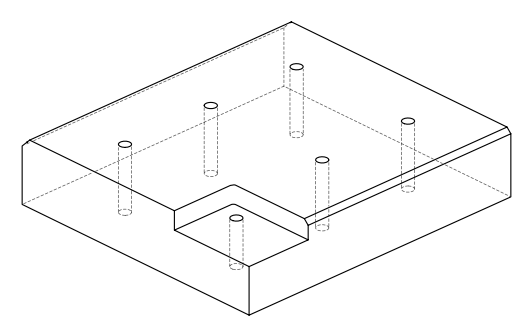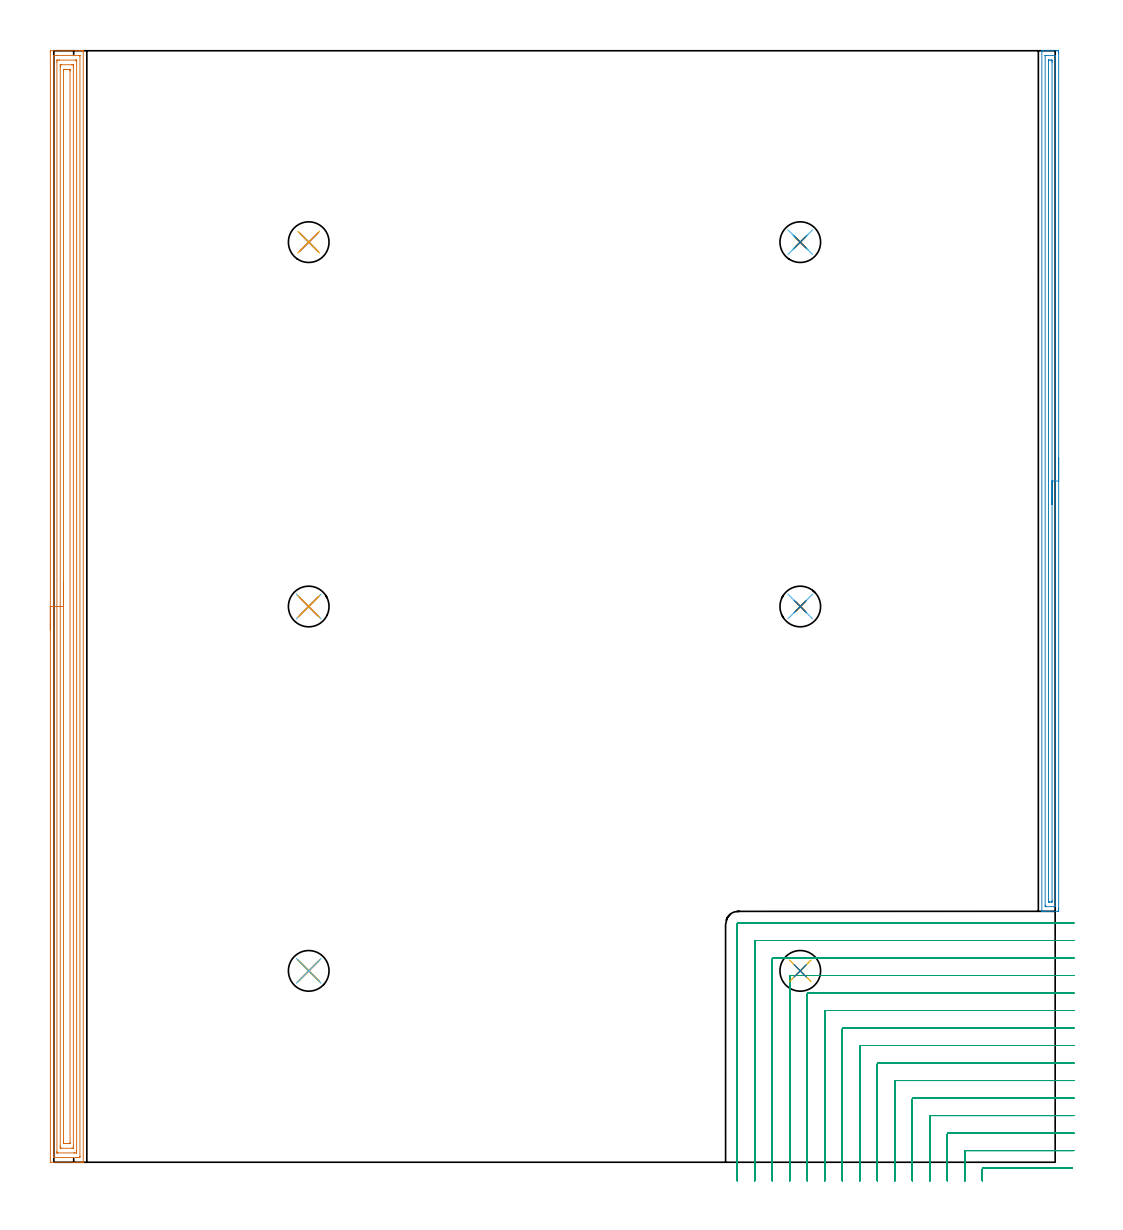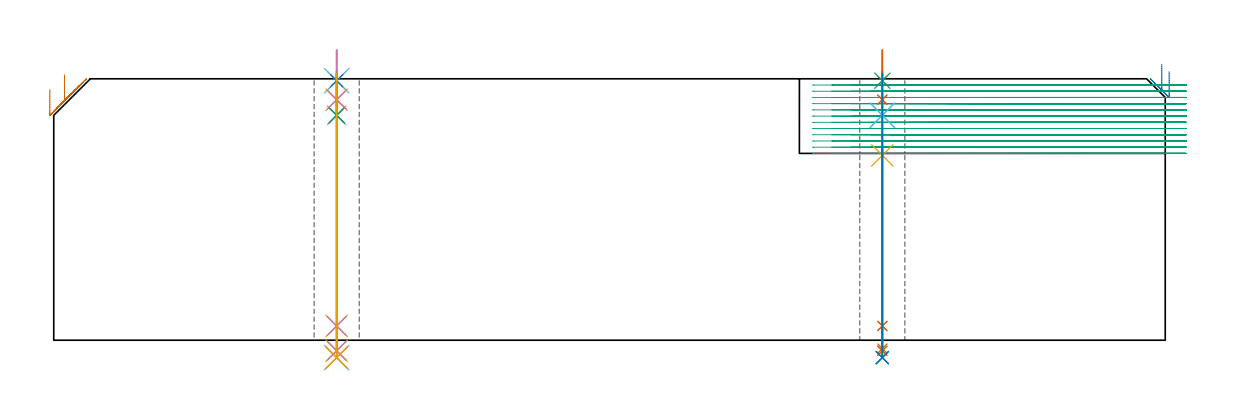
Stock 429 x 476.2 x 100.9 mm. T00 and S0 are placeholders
(PLAN: 26 operations, 19 tool changes, 93.5 min)
(1 AREA_MILL | FG_CHAMFER_SURFACE | UGT0205_001 | 19.36 min | 47335 mm3)
(2 AREA_MILL_1 | FG_CHAMFER_SURFACE_1 | UGT0205_001 | 9.04 min | 9679 mm3)
(3 MILL_CORNER_NOTCH_RECTANGULAR | CORNER_NOTCH_RECTANGULAR | NXT0201_013 | Follow Part, ap 2.5, ae 75% | 58.85 min | 436851 mm3)
(4 SPOT_DRILL | STEP1HOLE | NXT0321_9005460120000 | 0.03 min | 1 mm3)
(5 SPOT_DRILL_1 | STEP1HOLE_1 | NXT0321_9005460120000 | 0.04 min | 6 mm3)
(6 SPOT_DRILL_2 | STEP1HOLE_2 | NXT0321_9005460120000 | 0.03 min | 14 mm3)
(7 SPOT_DRILL_3 | STEP1HOLE_3 | NXT0321_9005460120000 | 0.03 min | 28 mm3)
(8 SPOT_DRILL_4 | STEP1HOLE_4 | NXT0321_9005460120000 | 0.03 min | 4 mm3)
(9 SPOT_DRILL_5 | STEP1HOLE_5 | NXT0321_9005460120000 | 0.03 min | 18 mm3)
(10 DRILL_BLIND_HOLE_INTO_CENTER | STEP1HOLE | NXT0301_065 | 0.07 min | 883 mm3)
(11 GUN_DRILL_THROUGH_HOLE | STEP1HOLE | UGT0307_008 | 0.58 min | 8648 mm3)
(12 DRILL_TO_ENLARGE_THROUGH_HOLE | STEP1HOLE | UGT0301_245 | 0.44 min | 14403 mm3)
(13 DRILL_THROUGH_HOLE_INTO_CENTER | STEP1HOLE_1 | NXT0301_065 | 0.32 min | 4963 mm3)
(14 DRILL_TO_ENLARGE_THROUGH_HOLE_1 | STEP1HOLE_1 | UGT0301_245 | 0.33 min | 12145 mm3)
(15 DRILL_BLIND_HOLE_INTO_CENTER_1 | STEP1HOLE_2 | NXT0301_065 | 0.07 min | 868 mm3)
(16 GUN_DRILL_THROUGH_HOLE_1 | STEP1HOLE_2 | UGT0307_008 | 0.58 min | 8665 mm3)
(17 DRILL_TO_ENLARGE_THROUGH_HOLE_2 | STEP1HOLE_2 | UGT0301_245 | 0.44 min | 14414 mm3)
(18 DRILL_BLIND_HOLE_INTO_CENTER_2 | STEP1HOLE_3 | NXT0301_065 | 0.07 min | 890 mm3)
(19 GUN_DRILL_THROUGH_HOLE_2 | STEP1HOLE_3 | UGT0307_008 | 0.58 min | 8656 mm3)
(20 DRILL_TO_ENLARGE_THROUGH_HOLE_3 | STEP1HOLE_3 | UGT0301_245 | 0.44 min | 14386 mm3)
(21 DRILL_BLIND_HOLE_INTO_CENTER_3 | STEP1HOLE_4 | NXT0301_065 | 0.07 min | 868 mm3)
(22 GUN_DRILL_THROUGH_HOLE_3 | STEP1HOLE_4 | UGT0307_008 | 0.58 min | 8646 mm3)
(23 DRILL_TO_ENLARGE_THROUGH_HOLE_4 | STEP1HOLE_4 | UGT0301_245 | 0.44 min | 14395 mm3)
(24 DRILL_BLIND_HOLE_INTO_CENTER_4 | STEP1HOLE_5 | NXT0301_065 | 0.07 min | 895 mm3)
(25 GUN_DRILL_THROUGH_HOLE_4 | STEP1HOLE_5 | UGT0307_008 | 0.58 min | 8669 mm3)
(26 DRILL_TO_ENLARGE_THROUGH_HOLE_5 | STEP1HOLE_5 | UGT0301_245 | 0.44 min | 14402 mm3)
(TOOL UGT0205_001 | Chamfer Mill 20 x 3 x 45 deg. | D20 FL50 Z2)
(TOOL NXT0201_013 | ENDMILL 10mm | D10 FL30 Z4)
(TOOL NXT0321_9005460120000 | NC Spot Drill, 142deg, 12mm, Carbide, Uncoated | D12 PA142 FL30 Z2)
(TOOL NXT0301_065 | Carbide Drill 9.4mm [860.1-0940-075A1-MM 2214] | D9.4 PA140 FL98 Z2)
(TOOL UGT0307_008 | Gun Drill 11 mm | D11 PA130 FL24 Z1)
(TOOL UGT0301_245 | Twist Drill 17.4 mm | D17.4 PA118 FL130 Z2)
(OP 1 AREA_MILL)
G17 G21 G94 G90
T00 M6
G54
G17 G0 G90 X-1.5 Y228.1 S1061 M3
G43 Z110.9 H0
Z96.8
G94 G1 Y228.138 Z95.928 F250.
Y228.252 Z95.064
Y228.441 Z94.212
Y228.703 Z93.38
Y229.037 Z92.574
Y229.44 Z91.8
Y229.908 Z91.064
Y230.44 Z90.372
Y231.029 Z89.729
Y231.672 Z89.14
Y232.364 Z88.608
Y233.1 Z88.14
Y233.874 Z87.737
Y234.68 Z87.403
Y235.512 Z87.141
Y236.363 Z86.952
Y237.228 Z86.838
Y238.1 Z86.8
Y475.567
X-1.496 Y476.015 Z86.802
X-1.492 Y476.19 Z86.806
X-1.314 Y476.2 Z86.983
X9.514 Z97.809
X10.91 Z99.206
X11.276 Z99.571
X12.007 Z100.307
X12.232 Z100.531
X12.599 Z100.889
X12.6 Y476.195 Z100.89
Y476.015 Z100.9
Y0.186
Y0.005 Z100.89
X12.599 Y0. Z100.889
X12.232 Z100.531
X12.007 Z100.307
X11.276 Z99.571
X10.029 Z98.326
X8.633 Z96.929
X-1.315 Y0.001 Z86.983
X-1.492 Y0.01 Z86.806
X-1.499 Y0.188 Z86.799
X-1.5 Y238.1 Z86.8
X-0.086 Z88.214
X-0.085 Y473.686 Z88.215
X-0.084 Y473.778 Z88.216
X-0.079 Y474.17 Z88.221
X0.299 Y474.191 Z88.599
X0.705 Y474.197 Z89.005
X1.171 Y474.2 Z89.471
X1.586 Z89.886
X10.86 Z99.16
X11.088 Y474.198 Z99.388
X11.124 Y474.196 Z99.424
X11.16 Y474.19 Z99.46
X11.179 Y474.185 Z99.479
X11.18 Y474.157 Z99.48
X11.185 Y473.87 Z99.485
Y2.514
X11.184 Y2.422 Z99.484
X11.179 Y2.03 Z99.479
X10.801 Y2.009 Z99.101
X10.395 Y2.003 Z98.695
X9.929 Y2. Z98.229
X9.514 Z97.814
X0.239 Z88.539
X0.011 Y2.001 Z88.311
X-0.024 Y2.003 Z88.276
X-0.06 Y2.009 Z88.24
X-0.079 Y2.015 Z88.221
X-0.08 Y2.043 Z88.22
X-0.085 Y2.33 Z88.215
X-0.086 Y238.1 Z88.214
X1.328 Z89.628
X1.329 Y471.356 Z89.629
X1.331 Y471.989 Z89.631
X1.333 Y472.12 Z89.633
X1.335 Y472.177 Z89.635
X1.386 Y472.192 Z89.686
X1.586 Y472.196 Z89.886
X2.26 Y472.2 Z90.56
X2.467 Z90.767
X9.307 Y472.199 Z97.607
X9.514 Y472.196 Z97.814
X9.721 Y472.19 Z98.021
X9.765 Y472.184 Z98.065
X9.768 Y472.146 Z98.068
X9.77 Y472.077 Z98.07
X9.771 Y471.989 Z98.071
X9.772 Y471.728 Z98.072
X9.771 Y4.843 Z98.071
X9.769 Y4.211 Z98.069
X9.767 Y4.08 Z98.067
X9.765 Y4.023 Z98.065
X9.713 Y4.008 Z98.013
X9.514 Y4.004 Z97.814
X8.84 Y4. Z97.14
X8.633 Z96.933
X1.793 Z90.093
X1.586 Y4.004 Z89.886
X1.379 Y4.01 Z89.679
X1.335 Y4.016 Z89.635
X1.332 Y4.054 Z89.632
X1.33 Y4.123 Z89.63
X1.329 Y4.211 Z89.629
X1.328 Y4.472 Z89.628
Y238.1
X2.743 Z91.043
Y469.306
X2.744 Y469.919 Z91.044
X2.747 Y470.125 Z91.047
X2.75 Y470.19 Z91.05
X2.798 Y470.193 Z91.098
X2.908 Y470.197 Z91.208
X3.348 Y470.2 Z91.648
X7.752 Z96.052
X8.192 Y470.197 Z96.492
X8.302 Y470.194 Z96.602
X8.35 Y470.19 Z96.65
X8.353 Y470.152 Z96.653
X8.355 Y470.054 Z96.655
X8.357 Y469.586 Z96.657
Y469.306
Y6.894
X8.356 Y6.281 Z96.656
X8.353 Y6.075 Z96.653
X8.35 Y6.01 Z96.65
X8.302 Y6.006 Z96.602
X8.192 Y6.003 Z96.492
X7.752 Y6. Z96.052
X3.348 Z91.648
X2.908 Y6.003 Z91.208
X2.798 Y6.006 Z91.098
X2.749 Y6.01 Z91.049
X2.747 Y6.048 Z91.047
X2.745 Y6.146 Z91.045
X2.743 Y6.614 Z91.043
Y6.894
Y238.1
X4.157 Z92.457
X4.158 Y467.809 Z92.458
X4.161 Y468.1 Z92.461
X4.164 Y468.18 Z92.464
X4.17 Y468.191 Z92.47
X4.187 Y468.195 Z92.487
X4.229 Y468.198 Z92.529
X4.437 Y468.2 Z92.737
X5.11 Z93.41
X6.199 Z94.499
X6.871 Y468.197 Z95.171
X6.915 Y468.194 Z95.215
X6.934 Y468.191 Z95.234
X6.938 Y468.028 Z95.238
X6.942 Y467.736 Z95.242
X6.943 Y467.59 Z95.243
X6.942 Y8.391 Z95.242
X6.939 Y8.099 Z95.239
X6.936 Y8.019 Z95.236
X6.93 Y8.009 Z95.23
X6.913 Y8.005 Z95.213
X6.871 Y8.002 Z95.171
X6.663 Y8. Z94.963
X5.99 Z94.29
X4.901 Z93.201
X4.229 Y8.003 Z92.529
X4.184 Y8.006 Z92.484
X4.166 Y8.009 Z92.466
X4.162 Y8.172 Z92.462
X4.158 Y8.464 Z92.458
X4.157 Y8.61 Z92.457
Y238.1
Y238.972 Z92.495
Y239.836 Z92.609
Y240.688 Z92.798
Y241.52 Z93.06
Y242.326 Z93.394
Y243.1 Z93.797
Y243.836 Z94.265
Y244.528 Z94.796
Y245.171 Z95.386
Y245.76 Z96.029
Y246.291 Z96.721
Y246.76 Z97.457
Y247.163 Z98.231
Y247.497 Z99.037
Y247.759 Z99.869
Y247.948 Z100.72
Y248.062 Z101.585
Y248.1 Z102.457
G0 Z110.9
M5
M2
(OP 2 AREA_MILL_1)
G17 G21 G94 G90
T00 M6
G54
G17 G0 G90 X430.5 Y301.85 S1061 M3
G43 Z110.9 H0
Z103.7
G94 G1 Y301.812 Z102.828 F250.
Y301.698 Z101.964
Y301.509 Z101.112
Y301.247 Z100.28
Y300.913 Z99.474
Y300.51 Z98.7
Y300.041 Z97.964
Y299.51 Z97.272
Y298.921 Z96.629
Y298.278 Z96.04
Y297.586 Z95.508
Y296.85 Z95.04
Y296.076 Z94.637
Y295.27 Z94.303
Y294.438 Z94.041
Y293.586 Z93.852
Y292.722 Z93.738
Y291.85 Z93.7
Y108.514
X430.499 Y108.127 Z93.701
X430.495 Y107.625 Z93.703
X430.492 Y107.509 Z93.706
X429.998 Y107.5 Z94.199
X426.457 Z97.737
X425.045 Z99.152
X424.687 Z99.508
X423.973 Z100.227
X423.705 Z100.494
X423.324 Z100.867
X423.303 Y107.508 Z100.888
X423.3 Y107.68 Z100.9
Y476.02
X423.303 Y476.192 Z100.888
X423.324 Y476.2 Z100.867
X423.706 Z100.494
X423.973 Z100.227
X424.687 Z99.508
X425.93 Z98.267
X427.343 Z96.853
X427.964 Z96.232
X429.734 Z94.463
X429.998 Y476.197 Z94.199
X430.492 Y476.191 Z93.706
X430.495 Y476.074 Z93.703
X430.499 Y475.573 Z93.701
X430.5 Y475.065 Z93.7
Y291.85
X429.086 Z95.114
Y109.699
X429.085 Y109.59 Z95.115
X429.082 Y109.537 Z95.118
X429.08 Y109.518 Z95.12
X429.05 Y109.51 Z95.15
X428.638 Y109.501 Z95.562
X425.098 Z99.102
X424.843 Y109.505 Z99.357
X424.725 Y109.51 Z99.475
X424.715 Y109.888 Z99.485
X424.714 Y109.916 Z99.486
Y474.001
X424.715 Y474.11 Z99.485
X424.718 Y474.163 Z99.482
X424.72 Y474.182 Z99.48
X424.751 Y474.19 Z99.449
X425.162 Y474.199 Z99.038
X428.702 Z95.498
X428.957 Y474.195 Z95.243
X429.075 Y474.19 Z95.125
X429.085 Y473.812 Z95.115
X429.086 Y473.784 Z95.114
Y291.85
X427.672 Z96.528
X427.671 Y112.266 Z96.529
X427.667 Y111.704 Z96.533
X427.665 Y111.539 Z96.535
X427.659 Y111.51 Z96.541
X427.611 Y111.505 Z96.589
X427.543 Y111.501 Z96.657
X427.343 Y111.5 Z96.857
X426.659 Z97.541
X426.457 Y111.503 Z97.743
X426.256 Y111.508 Z97.944
X426.135 Y111.514 Z98.065
X426.132 Y111.593 Z98.068
X426.13 Y111.704 Z98.07
X426.129 Y112.036 Z98.071
X426.128 Y112.598 Z98.072
X426.129 Y471.434 Z98.071
X426.133 Y471.996 Z98.067
X426.135 Y472.161 Z98.065
X426.141 Y472.19 Z98.059
X426.189 Y472.195 Z98.011
X426.257 Y472.199 Z97.943
X426.457 Y472.2 Z97.743
X427.141 Z97.059
X427.343 Y472.197 Z96.857
X427.544 Y472.192 Z96.656
X427.665 Y472.186 Z96.535
X427.668 Y472.107 Z96.532
X427.67 Y471.996 Z96.53
X427.671 Y471.664 Z96.529
X427.672 Y471.102 Z96.528
Y291.85
Y290.978 Z96.566
Y290.113 Z96.68
Y289.262 Z96.869
Y288.43 Z97.131
Y287.624 Z97.465
Y286.85 Z97.868
Y286.114 Z98.337
Y285.422 Z98.868
Y284.779 Z99.457
Y284.19 Z100.101
Y283.658 Z100.793
Y283.19 Z101.528
Y282.787 Z102.302
Y282.453 Z103.108
Y282.191 Z103.94
Y282.002 Z104.792
Y281.888 Z105.657
Y281.85 Z106.528
G0 Z110.9
M5
M2
(OP 3 MILL_CORNER_NOTCH_RECTANGULAR)
G17 G21 G94 G90
T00 M6
G54
G17 G0 G90 X436.33 Y-2.5 S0 M3
G43 Z110.9 H0
Z98.5
G94 G1 X433.33 F250.
X398.293 F500.
G3 X397.8 Y-2.993 R0.5
G1 Y-5.
Y-8. F250.
G0 Z110.9
X437. Y5.004
Z98.5
G1 X434. Y5.
X433.873 F500.
X390.793
G3 X390.3 Y4.507 R0.5
G1 Y-5.
Y-8. F250.
G0 Z110.9
X437. Y12.504
Z98.5
G1 X434. Y12.5
X433.873 F500.
X383.293
G3 X382.8 Y12.007 R0.5
G1 Y-5.
Y-8. F250.
G0 Z110.9
X437. Y20.005
Z98.5
G1 X434. Y20.
X433.873 F500.
X375.794
G3 X375.3 Y19.506 R0.5
G1 Y-5.
Y-8. F250.
G0 Z110.9
X437. Y27.505
Z98.5
G1 X434. Y27.5
X433.873 F500.
X368.294
G3 X367.8 Y27.006 R0.5
G1 Y-5.
Y-8. F250.
G0 Z110.9
X437. Y35.006
Z98.5
G1 X434. Y35.
X433.873 F500.
X360.794
G3 X360.3 Y34.506 R0.5
G1 Y-5.
Y-8. F250.
G0 Z110.9
X437. Y42.506
Z98.5
G1 X434. Y42.5
X433.873 F500.
X353.295
G3 X352.8 Y42.005 R0.5
G1 Y-5.
Y-8. F250.
G0 Z110.9
X437. Y50.007
Z98.5
G1 X434. Y50.
X433.873 F500.
X345.795
G3 X345.3 Y49.505 R0.5
G1 Y-5.
Y-8. F250.
G0 Z110.9
X437. Y57.509
Z98.5
G1 X434. Y57.5
X433.873 F500.
X338.295
G3 X337.8 Y57.005 R0.5
G1 Y-5.
Y-8. F250.
G0 Z110.9
X437. Y65.01
Z98.5
G1 X434. Y65.
X433.873 F500.
X330.795
G3 X330.3 Y64.505 R0.5
G1 Y-5.
Y-8. F250.
G0 Z110.9
X437. Y72.513
Z98.5
G1 X434. Y72.5
X433.873 F500.
X323.296
G3 X322.8 Y72.004 R0.5
G1 Y-5.
Y-8. F250.
G0 Z110.9
X437. Y80.017
Z98.5
G1 X434. Y80.
X433.873 F500.
X315.796
G3 X315.3 Y79.504 R0.5
G1 Y-5.
Y-8. F250.
G0 Z110.9
X437. Y87.526
Z98.5
G1 X434. Y87.501
X433.873 Y87.5 F500.
X308.296
G3 X307.8 Y87.004 R0.5
G1 Y-5.
Y-8. F250.
G0 Z110.9
X437. Y95.052
Z98.5
G1 X434. Y95.001
X433.873 Y95. F500.
X300.796
G3 X300.3 Y94.504 R0.5
G1 Y-5.
Y-8. F250.
G0 Z110.9
X436.873 Y102.5
Z98.5
G1 X433.873
X293.3 F500.
G3 X292.8 Y102. R0.5
G1 Y-5.
Y-8. F250.
G0 Z110.9
X436.33 Y-2.5
Z96.1
G1 X433.33
X398.293 F500.
G3 X397.8 Y-2.993 R0.5
G1 Y-5.
Y-8. F250.
G0 Z110.9
X437. Y5.
Z96.1
G1 X434.
X390.793 F500.
G3 X390.3 Y4.507 R0.5
G1 Y-5.
Y-8. F250.
G0 Z110.9
X437. Y12.5
Z96.1
G1 X434.
X383.293 F500.
G3 X382.8 Y12.007 R0.5
G1 Y-5.
Y-8. F250.
G0 Z110.9
X437. Y20.
Z96.1
G1 X434.
X375.794 F500.
G3 X375.3 Y19.506 R0.5
G1 Y-5.
Y-8. F250.
G0 Z110.9
X437. Y27.5
Z96.1
G1 X434.
X368.294 F500.
G3 X367.8 Y27.006 R0.5
G1 Y-5.
Y-8. F250.
G0 Z110.9
X437. Y35.
Z96.1
G1 X434.
X360.794 F500.
G3 X360.3 Y34.506 R0.5
G1 Y-5.
Y-8. F250.
G0 Z110.9
X437. Y42.5
Z96.1
G1 X434.
X353.295 F500.
G3 X352.8 Y42.005 R0.5
G1 Y-5.
Y-8. F250.
G0 Z110.9
X437. Y50.
Z96.1
G1 X434.
X345.795 F500.
G3 X345.3 Y49.505 R0.5
G1 Y-5.
Y-8. F250.
G0 Z110.9
X437. Y57.5
Z96.1
G1 X434.
X338.295 F500.
G3 X337.8 Y57.005 R0.5
G1 Y-5.
Y-8. F250.
G0 Z110.9
X437. Y65.
Z96.1
G1 X434.
X330.795 F500.
G3 X330.3 Y64.505 R0.5
G1 Y-5.
Y-8. F250.
G0 Z110.9
X437. Y72.5
Z96.1
G1 X434.
X323.296 F500.
G3 X322.8 Y72.004 R0.5
G1 Y-5.
Y-8. F250.
G0 Z110.9
X437. Y80.
Z96.1
G1 X434.
X315.796 F500.
G3 X315.3 Y79.504 R0.5
G1 Y-5.
Y-8. F250.
G0 Z110.9
X437. Y87.5
Z96.1
G1 X434.
X308.296 F500.
G3 X307.8 Y87.004 R0.5
G1 Y-5.
Y-8. F250.
G0 Z110.9
X437. Y95.
Z96.1
G1 X434.
X300.796 F500.
G3 X300.3 Y94.504 R0.5
G1 Y-5.
Y-8. F250.
G0 Z110.9
X437. Y102.5
Z96.1
G1 X434.
X293.3 F500.
G3 X292.8 Y102. R0.5
G1 Y-5.
Y-8. F250.
G0 Z110.9
X436.33 Y-2.5
Z93.7
G1 X433.33
X398.293 F500.
G3 X397.8 Y-2.993 R0.5
G1 Y-5.
Y-8. F250.
G0 Z110.9
X437. Y5.
Z93.7
G1 X434.
X390.793 F500.
G3 X390.3 Y4.507 R0.5
G1 Y-5.
Y-8. F250.
G0 Z110.9
X437. Y12.5
Z93.7
G1 X434.
X383.293 F500.
G3 X382.8 Y12.007 R0.5
G1 Y-5.
Y-8. F250.
G0 Z110.9
X437. Y20.
Z93.7
G1 X434.
X375.794 F500.
G3 X375.3 Y19.506 R0.5
G1 Y-5.
Y-8. F250.
G0 Z110.9
X437. Y27.5
Z93.7
G1 X434.
X368.294 F500.
G3 X367.8 Y27.006 R0.5
G1 Y-5.
Y-8. F250.
G0 Z110.9
X437. Y35.
Z93.7
G1 X434.
X360.794 F500.
G3 X360.3 Y34.506 R0.5
G1 Y-5.
Y-8. F250.
G0 Z110.9
X437. Y42.5
Z93.7
G1 X434.
X353.295 F500.
G3 X352.8 Y42.005 R0.5
G1 Y-5.
Y-8. F250.
G0 Z110.9
X437. Y50.
Z93.7
G1 X434.
X345.795 F500.
G3 X345.3 Y49.505 R0.5
G1 Y-5.
Y-8. F250.
G0 Z110.9
X437. Y57.5
Z93.7
G1 X434.
X338.295 F500.
G3 X337.8 Y57.005 R0.5
G1 Y-5.
Y-8. F250.
G0 Z110.9
X437. Y65.
Z93.7
G1 X434.
X330.795 F500.
G3 X330.3 Y64.505 R0.5
G1 Y-5.
Y-8. F250.
G0 Z110.9
X437. Y72.5
Z93.7
G1 X434.
X323.296 F500.
G3 X322.8 Y72.004 R0.5
G1 Y-5.
Y-8. F250.
G0 Z110.9
X437. Y80.
Z93.7
G1 X434.
X315.796 F500.
G3 X315.3 Y79.504 R0.5
G1 Y-5.
Y-8. F250.
G0 Z110.9
X437. Y87.5
Z93.7
G1 X434.
X308.296 F500.
G3 X307.8 Y87.004 R0.5
G1 Y-5.
Y-8. F250.
G0 Z110.9
X437. Y95.
Z93.7
G1 X434.
X300.796 F500.
G3 X300.3 Y94.504 R0.5
G1 Y-5.
Y-8. F250.
G0 Z110.9
X437. Y102.5
Z93.7
G1 X434.
X293.3 F500.
G3 X292.8 Y102. R0.5
G1 Y-5.
Y-8. F250.
G0 Z110.9
X436.33 Y-2.5
Z91.3
G1 X433.33
X398.293 F500.
G3 X397.8 Y-2.993 R0.5
G1 Y-5.
Y-8. F250.
G0 Z110.9
X437. Y5.
Z91.3
G1 X434.
X390.793 F500.
G3 X390.3 Y4.507 R0.5
G1 Y-5.
Y-8. F250.
G0 Z110.9
X437. Y12.5
Z91.3
G1 X434.
X383.293 F500.
G3 X382.8 Y12.007 R0.5
G1 Y-5.
Y-8. F250.
G0 Z110.9
X437. Y20.
Z91.3
G1 X434.
X375.794 F500.
G3 X375.3 Y19.506 R0.5
G1 Y-5.
Y-8. F250.
G0 Z110.9
X437. Y27.5
Z91.3
G1 X434.
X368.294 F500.
G3 X367.8 Y27.006 R0.5
G1 Y-5.
Y-8. F250.
G0 Z110.9
X437. Y35.
Z91.3
G1 X434.
X360.794 F500.
G3 X360.3 Y34.506 R0.5
G1 Y-5.
Y-8. F250.
G0 Z110.9
X437. Y42.5
Z91.3
G1 X434.
X353.295 F500.
G3 X352.8 Y42.005 R0.5
G1 Y-5.
Y-8. F250.
G0 Z110.9
X437. Y50.
Z91.3
G1 X434.
X345.795 F500.
G3 X345.3 Y49.505 R0.5
G1 Y-5.
Y-8. F250.
G0 Z110.9
X437. Y57.5
Z91.3
G1 X434.
X338.295 F500.
G3 X337.8 Y57.005 R0.5
G1 Y-5.
Y-8. F250.
G0 Z110.9
X437. Y65.
Z91.3
G1 X434.
X330.795 F500.
G3 X330.3 Y64.505 R0.5
G1 Y-5.
Y-8. F250.
G0 Z110.9
X437. Y72.5
Z91.3
G1 X434.
X323.296 F500.
G3 X322.8 Y72.004 R0.5
G1 Y-5.
Y-8. F250.
G0 Z110.9
X437. Y80.
Z91.3
G1 X434.
X315.796 F500.
G3 X315.3 Y79.504 R0.5
G1 Y-5.
Y-8. F250.
G0 Z110.9
X437. Y87.5
Z91.3
G1 X434.
X308.296 F500.
G3 X307.8 Y87.004 R0.5
G1 Y-5.
Y-8. F250.
G0 Z110.9
X437. Y95.
Z91.3
G1 X434.
X300.796 F500.
G3 X300.3 Y94.504 R0.5
G1 Y-5.
Y-8. F250.
G0 Z110.9
X437. Y102.5
Z91.3
G1 X434.
X293.3 F500.
G3 X292.8 Y102. R0.5
G1 Y-5.
Y-8. F250.
G0 Z110.9
X436.33 Y-2.5
Z88.9
G1 X433.33
X398.293 F500.
G3 X397.8 Y-2.993 R0.5
G1 Y-5.
Y-8. F250.
G0 Z110.9
X437. Y5.
Z88.9
G1 X434.
X390.793 F500.
G3 X390.3 Y4.507 R0.5
G1 Y-5.
Y-8. F250.
G0 Z110.9
X437. Y12.5
Z88.9
G1 X434.
X383.293 F500.
G3 X382.8 Y12.007 R0.5
G1 Y-5.
Y-8. F250.
G0 Z110.9
X437. Y20.
Z88.9
G1 X434.
X375.794 F500.
G3 X375.3 Y19.506 R0.5
G1 Y-5.
Y-8. F250.
G0 Z110.9
X437. Y27.5
Z88.9
G1 X434.
X368.294 F500.
G3 X367.8 Y27.006 R0.5
G1 Y-5.
Y-8. F250.
G0 Z110.9
X437. Y35.
Z88.9
G1 X434.
X360.794 F500.
G3 X360.3 Y34.506 R0.5
G1 Y-5.
Y-8. F250.
G0 Z110.9
X437. Y42.5
Z88.9
G1 X434.
X353.295 F500.
G3 X352.8 Y42.005 R0.5
G1 Y-5.
Y-8. F250.
G0 Z110.9
X437. Y50.
Z88.9
G1 X434.
X345.795 F500.
G3 X345.3 Y49.505 R0.5
G1 Y-5.
Y-8. F250.
G0 Z110.9
X437. Y57.5
Z88.9
G1 X434.
X338.295 F500.
G3 X337.8 Y57.005 R0.5
G1 Y-5.
Y-8. F250.
G0 Z110.9
X437. Y65.
Z88.9
G1 X434.
X330.795 F500.
G3 X330.3 Y64.505 R0.5
G1 Y-5.
Y-8. F250.
G0 Z110.9
X437. Y72.5
Z88.9
G1 X434.
X323.296 F500.
G3 X322.8 Y72.004 R0.5
G1 Y-5.
Y-8. F250.
G0 Z110.9
X437. Y80.
Z88.9
G1 X434.
X315.796 F500.
G3 X315.3 Y79.504 R0.5
G1 Y-5.
Y-8. F250.
G0 Z110.9
X437. Y87.5
Z88.9
G1 X434.
X308.296 F500.
G3 X307.8 Y87.004 R0.5
G1 Y-5.
Y-8. F250.
G0 Z110.9
X437. Y95.
Z88.9
G1 X434.
X300.796 F500.
G3 X300.3 Y94.504 R0.5
G1 Y-5.
Y-8. F250.
G0 Z110.9
X437. Y102.5
Z88.9
G1 X434.
X293.3 F500.
G3 X292.8 Y102. R0.5
G1 Y-5.
Y-8. F250.
G0 Z110.9
X436.33 Y-2.5
Z86.5
G1 X433.33
X398.293 F500.
G3 X397.8 Y-2.993 R0.5
G1 Y-5.
Y-8. F250.
G0 Z110.9
X437. Y5.
Z86.5
G1 X434.
X390.793 F500.
G3 X390.3 Y4.507 R0.5
G1 Y-5.
Y-8. F250.
G0 Z110.9
X437. Y12.5
Z86.5
G1 X434.
X383.294 F500.
G3 X382.8 Y12.006 R0.5
G1 Y-5.
Y-8. F250.
G0 Z110.9
X437. Y20.
Z86.5
G1 X434.
X375.794 F500.
G3 X375.3 Y19.506 R0.5
G1 Y-5.
Y-8. F250.
G0 Z110.9
X437. Y27.5
Z86.5
G1 X434.
X368.294 F500.
G3 X367.8 Y27.006 R0.5
G1 Y-5.
Y-8. F250.
G0 Z110.9
X437. Y35.
Z86.5
G1 X434.
X360.794 F500.
G3 X360.3 Y34.506 R0.5
G1 Y-5.
Y-8. F250.
G0 Z110.9
X437. Y42.5
Z86.5
G1 X434.
X353.295 F500.
G3 X352.8 Y42.005 R0.5
G1 Y-5.
Y-8. F250.
G0 Z110.9
X437. Y50.
Z86.5
G1 X434.
X345.795 F500.
G3 X345.3 Y49.505 R0.5
G1 Y-5.
Y-8. F250.
G0 Z110.9
X437. Y57.5
Z86.5
G1 X434.
X338.295 F500.
G3 X337.8 Y57.005 R0.5
G1 Y-5.
Y-8. F250.
G0 Z110.9
X437. Y65.
Z86.5
G1 X434.
X330.795 F500.
G3 X330.3 Y64.505 R0.5
G1 Y-5.
Y-8. F250.
G0 Z110.9
X437. Y72.5
Z86.5
G1 X434.
X323.296 F500.
G3 X322.8 Y72.004 R0.5
G1 Y-5.
Y-8. F250.
G0 Z110.9
X437. Y80.
Z86.5
G1 X434.
X315.796 F500.
G3 X315.3 Y79.504 R0.5
G1 Y-5.
Y-8. F250.
G0 Z110.9
X437. Y87.5
Z86.5
G1 X434.
X308.296 F500.
G3 X307.8 Y87.004 R0.5
G1 Y-5.
Y-8. F250.
G0 Z110.9
X437. Y95.
Z86.5
G1 X434.
X300.796 F500.
G3 X300.3 Y94.504 R0.5
G1 Y-5.
Y-8. F250.
G0 Z110.9
X437. Y102.5
Z86.5
G1 X434.
X293.3 F500.
G3 X292.8 Y102. R0.5
G1 Y-5.
Y-8. F250.
G0 Z110.9
X436.33 Y-2.5
Z84.1
G1 X433.33
X398.293 F500.
G3 X397.8 Y-2.993 R0.5
G1 Y-5.
Y-8. F250.
G0 Z110.9
X437. Y5.
Z84.1
G1 X434.
X390.793 F500.
G3 X390.3 Y4.507 R0.5
G1 Y-5.
Y-8. F250.
G0 Z110.9
X437. Y12.5
Z84.1
G1 X434.
X383.294 F500.
G3 X382.8 Y12.006 R0.5
G1 Y-5.
Y-8. F250.
G0 Z110.9
X437. Y20.
Z84.1
G1 X434.
X375.794 F500.
G3 X375.3 Y19.506 R0.5
G1 Y-5.
Y-8. F250.
G0 Z110.9
X437. Y27.5
Z84.1
G1 X434.
X368.294 F500.
G3 X367.8 Y27.006 R0.5
G1 Y-5.
Y-8. F250.
G0 Z110.9
X437. Y35.
Z84.1
G1 X434.
X360.794 F500.
G3 X360.3 Y34.506 R0.5
G1 Y-5.
Y-8. F250.
G0 Z110.9
X437. Y42.5
Z84.1
G1 X434.
X353.295 F500.
G3 X352.8 Y42.005 R0.5
G1 Y-5.
Y-8. F250.
G0 Z110.9
X437. Y50.
Z84.1
G1 X434.
X345.795 F500.
G3 X345.3 Y49.505 R0.5
G1 Y-5.
Y-8. F250.
G0 Z110.9
X437. Y57.5
Z84.1
G1 X434.
X338.295 F500.
G3 X337.8 Y57.005 R0.5
G1 Y-5.
Y-8. F250.
G0 Z110.9
X437. Y65.
Z84.1
G1 X434.
X330.795 F500.
G3 X330.3 Y64.505 R0.5
G1 Y-5.
Y-8. F250.
G0 Z110.9
X437. Y72.5
Z84.1
G1 X434.
X323.296 F500.
G3 X322.8 Y72.004 R0.5
G1 Y-5.
Y-8. F250.
G0 Z110.9
X437. Y80.
Z84.1
G1 X434.
X315.796 F500.
G3 X315.3 Y79.504 R0.5
G1 Y-5.
Y-8. F250.
G0 Z110.9
X437. Y87.5
Z84.1
G1 X434.
X308.296 F500.
G3 X307.8 Y87.004 R0.5
G1 Y-5.
Y-8. F250.
G0 Z110.9
X437. Y95.
Z84.1
G1 X434.
X300.796 F500.
G3 X300.3 Y94.504 R0.5
G1 Y-5.
Y-8. F250.
G0 Z110.9
X437. Y102.5
Z84.1
G1 X434.
X293.3 F500.
G3 X292.8 Y102. R0.5
G1 Y-5.
Y-8. F250.
G0 Z110.9
X436.33 Y-2.5
Z81.7
G1 X433.33
X398.293 F500.
G3 X397.8 Y-2.993 R0.5
G1 Y-5.
Y-8. F250.
G0 Z110.9
X437. Y5.
Z81.7
G1 X434.
X390.793 F500.
G3 X390.3 Y4.507 R0.5
G1 Y-5.
Y-8. F250.
G0 Z110.9
X437. Y12.5
Z81.7
G1 X434.
X383.294 F500.
G3 X382.8 Y12.006 R0.5
G1 Y-5.
Y-8. F250.
G0 Z110.9
X437. Y20.
Z81.7
G1 X434.
X375.794 F500.
G3 X375.3 Y19.506 R0.5
G1 Y-5.
Y-8. F250.
G0 Z110.9
X437. Y27.5
Z81.7
G1 X434.
X368.294 F500.
G3 X367.8 Y27.006 R0.5
G1 Y-5.
Y-8. F250.
G0 Z110.9
X437. Y35.
Z81.7
G1 X434.
X360.794 F500.
G3 X360.3 Y34.506 R0.5
G1 Y-5.
Y-8. F250.
G0 Z110.9
X437. Y42.5
Z81.7
G1 X434.
X353.295 F500.
G3 X352.8 Y42.005 R0.5
G1 Y-5.
Y-8. F250.
G0 Z110.9
X437. Y50.
Z81.7
G1 X434.
X345.795 F500.
G3 X345.3 Y49.505 R0.5
G1 Y-5.
Y-8. F250.
G0 Z110.9
X437. Y57.5
Z81.7
G1 X434.
X338.295 F500.
G3 X337.8 Y57.005 R0.5
G1 Y-5.
Y-8. F250.
G0 Z110.9
X437. Y65.
Z81.7
G1 X434.
X330.795 F500.
G3 X330.3 Y64.505 R0.5
G1 Y-5.
Y-8. F250.
G0 Z110.9
X437. Y72.5
Z81.7
G1 X434.
X323.296 F500.
G3 X322.8 Y72.004 R0.5
G1 Y-5.
Y-8. F250.
G0 Z110.9
X437. Y80.
Z81.7
G1 X434.
X315.796 F500.
G3 X315.3 Y79.504 R0.5
G1 Y-5.
Y-8. F250.
G0 Z110.9
X437. Y87.5
Z81.7
G1 X434.
X308.296 F500.
G3 X307.8 Y87.004 R0.5
G1 Y-5.
Y-8. F250.
G0 Z110.9
X437. Y95.
Z81.7
G1 X434.
X300.796 F500.
G3 X300.3 Y94.504 R0.5
G1 Y-5.
Y-8. F250.
G0 Z110.9
X437. Y102.5
Z81.7
G1 X434.
X293.3 F500.
G3 X292.8 Y102. R0.5
G1 Y-5.
Y-8. F250.
G0 Z110.9
X436.33 Y-2.5
Z79.3
G1 X433.33
X398.293 F500.
G3 X397.8 Y-2.993 R0.5
G1 Y-5.
Y-8. F250.
G0 Z110.9
X437. Y5.
Z79.3
G1 X434.
X390.793 F500.
G3 X390.3 Y4.507 R0.5
G1 Y-5.
Y-8. F250.
G0 Z110.9
X437. Y12.5
Z79.3
G1 X434.
X383.294 F500.
G3 X382.8 Y12.006 R0.5
G1 Y-5.
Y-8. F250.
G0 Z110.9
X437. Y20.
Z79.3
G1 X434.
X375.794 F500.
G3 X375.3 Y19.506 R0.5
G1 Y-5.
Y-8. F250.
G0 Z110.9
X437. Y27.5
Z79.3
G1 X434.
X368.294 F500.
G3 X367.8 Y27.006 R0.5
G1 Y-5.
Y-8. F250.
G0 Z110.9
X437. Y35.
Z79.3
G1 X434.
X360.794 F500.
G3 X360.3 Y34.506 R0.5
G1 Y-5.
Y-8. F250.
G0 Z110.9
X437. Y42.5
Z79.3
G1 X434.
X353.295 F500.
G3 X352.8 Y42.005 R0.5
G1 Y-5.
Y-8. F250.
G0 Z110.9
X437. Y50.
Z79.3
G1 X434.
X345.795 F500.
G3 X345.3 Y49.505 R0.5
G1 Y-5.
Y-8. F250.
G0 Z110.9
X437. Y57.5
Z79.3
G1 X434.
X338.295 F500.
G3 X337.8 Y57.005 R0.5
G1 Y-5.
Y-8. F250.
G0 Z110.9
X437. Y65.
Z79.3
G1 X434.
X330.795 F500.
G3 X330.3 Y64.505 R0.5
G1 Y-5.
Y-8. F250.
G0 Z110.9
X437. Y72.5
Z79.3
G1 X434.
X323.296 F500.
G3 X322.8 Y72.004 R0.5
G1 Y-5.
Y-8. F250.
G0 Z110.9
X437. Y80.
Z79.3
G1 X434.
X315.796 F500.
G3 X315.3 Y79.504 R0.5
G1 Y-5.
Y-8. F250.
G0 Z110.9
X437. Y87.5
Z79.3
G1 X434.
X308.296 F500.
G3 X307.8 Y87.004 R0.5
G1 Y-5.
Y-8. F250.
G0 Z110.9
X437. Y95.
Z79.3
G1 X434.
X300.796 F500.
G3 X300.3 Y94.504 R0.5
G1 Y-5.
Y-8. F250.
G0 Z110.9
X437. Y102.5
Z79.3
G1 X434.
X293.3 F500.
G3 X292.8 Y102. R0.5
G1 Y-5.
Y-8. F250.
G0 Z110.9
X436.33 Y-2.5
Z76.9
G1 X433.33
X398.293 F500.
G3 X397.8 Y-2.993 R0.5
G1 Y-5.
Y-8. F250.
G0 Z110.9
X437. Y5.
Z76.9
G1 X434.
X390.793 F500.
G3 X390.3 Y4.507 R0.5
G1 Y-5.
Y-8. F250.
G0 Z110.9
X437. Y12.5
Z76.9
G1 X434.
X383.294 F500.
G3 X382.8 Y12.006 R0.5
G1 Y-5.
Y-8. F250.
G0 Z110.9
X437. Y20.
Z76.9
G1 X434.
X375.794 F500.
G3 X375.3 Y19.506 R0.5
G1 Y-5.
Y-8. F250.
G0 Z110.9
X437. Y27.5
Z76.9
G1 X434.
X368.294 F500.
G3 X367.8 Y27.006 R0.5
G1 Y-5.
Y-8. F250.
G0 Z110.9
X437. Y35.
Z76.9
G1 X434.
X360.794 F500.
G3 X360.3 Y34.506 R0.5
G1 Y-5.
Y-8. F250.
G0 Z110.9
X437. Y42.5
Z76.9
G1 X434.
X353.295 F500.
G3 X352.8 Y42.005 R0.5
G1 Y-5.
Y-8. F250.
G0 Z110.9
X437. Y50.
Z76.9
G1 X434.
X345.795 F500.
G3 X345.3 Y49.505 R0.5
G1 Y-5.
Y-8. F250.
G0 Z110.9
X437. Y57.5
Z76.9
G1 X434.
X338.295 F500.
G3 X337.8 Y57.005 R0.5
G1 Y-5.
Y-8. F250.
G0 Z110.9
X437. Y65.
Z76.9
G1 X434.
X330.795 F500.
G3 X330.3 Y64.505 R0.5
G1 Y-5.
Y-8. F250.
G0 Z110.9
X437. Y72.5
Z76.9
G1 X434.
X323.296 F500.
G3 X322.8 Y72.004 R0.5
G1 Y-5.
Y-8. F250.
G0 Z110.9
X437. Y80.
Z76.9
G1 X434.
X315.796 F500.
G3 X315.3 Y79.504 R0.5
G1 Y-5.
Y-8. F250.
G0 Z110.9
X437. Y87.5
Z76.9
G1 X434.
X308.296 F500.
G3 X307.8 Y87.004 R0.5
G1 Y-5.
Y-8. F250.
G0 Z110.9
X437. Y95.
Z76.9
G1 X434.
X300.796 F500.
G3 X300.3 Y94.504 R0.5
G1 Y-5.
Y-8. F250.
G0 Z110.9
X437. Y102.5
Z76.9
G1 X434.
X293.3 F500.
G3 X292.8 Y102. R0.5
G1 Y-5.
Y-8. F250.
G0 Z110.9
X436.33 Y-2.5
Z74.5
G1 X433.33
X398.293 F500.
G3 X397.8 Y-2.993 R0.5
G1 Y-5.
Y-8. F250.
G0 Z110.9
X437. Y5.
Z74.5
G1 X434.
X390.793 F500.
G3 X390.3 Y4.507 R0.5
G1 Y-5.
Y-8. F250.
G0 Z110.9
X437. Y12.5
Z74.5
G1 X434.
X383.294 F500.
G3 X382.8 Y12.006 R0.5
G1 Y-5.
Y-8. F250.
G0 Z110.9
X437. Y20.
Z74.5
G1 X434.
X375.794 F500.
G3 X375.3 Y19.506 R0.5
G1 Y-5.
Y-8. F250.
G0 Z110.9
X437. Y27.5
Z74.5
G1 X434.
X368.294 F500.
G3 X367.8 Y27.006 R0.5
G1 Y-5.
Y-8. F250.
G0 Z110.9
X437. Y35.
Z74.5
G1 X434.
X360.794 F500.
G3 X360.3 Y34.506 R0.5
G1 Y-5.
Y-8. F250.
G0 Z110.9
X437. Y42.5
Z74.5
G1 X434.
X353.295 F500.
G3 X352.8 Y42.005 R0.5
G1 Y-5.
Y-8. F250.
G0 Z110.9
X437. Y50.
Z74.5
G1 X434.
X345.795 F500.
G3 X345.3 Y49.505 R0.5
G1 Y-5.
Y-8. F250.
G0 Z110.9
X437. Y57.5
Z74.5
G1 X434.
X338.295 F500.
G3 X337.8 Y57.005 R0.5
G1 Y-5.
Y-8. F250.
G0 Z110.9
X437. Y65.
Z74.5
G1 X434.
X330.795 F500.
G3 X330.3 Y64.505 R0.5
G1 Y-5.
Y-8. F250.
G0 Z110.9
X437. Y72.5
Z74.5
G1 X434.
X323.296 F500.
G3 X322.8 Y72.004 R0.5
G1 Y-5.
Y-8. F250.
G0 Z110.9
X437. Y80.
Z74.5
G1 X434.
X315.796 F500.
G3 X315.3 Y79.504 R0.5
G1 Y-5.
Y-8. F250.
G0 Z110.9
X437. Y87.5
Z74.5
G1 X434.
X308.296 F500.
G3 X307.8 Y87.004 R0.5
G1 Y-5.
Y-8. F250.
G0 Z110.9
X437. Y95.
Z74.5
G1 X434.
X300.796 F500.
G3 X300.3 Y94.504 R0.5
G1 Y-5.
Y-8. F250.
G0 Z110.9
X437. Y102.5
Z74.5
G1 X434.
X293.3 F500.
G3 X292.8 Y102. R0.5
G1 Y-5.
Y-8. F250.
G0 Z110.9
X436.33 Y-2.5
Z72.1
G1 X433.33
X398.293 F500.
G3 X397.8 Y-2.993 R0.5
G1 Y-5.
Y-8. F250.
G0 Z110.9
X437. Y5.
Z72.1
G1 X434.
X390.793 F500.
G3 X390.3 Y4.507 R0.5
G1 Y-5.
Y-8. F250.
G0 Z110.9
X437. Y12.5
Z72.1
G1 X434.
X383.294 F500.
G3 X382.8 Y12.006 R0.5
G1 Y-5.
Y-8. F250.
G0 Z110.9
X437. Y20.
Z72.1
G1 X434.
X375.794 F500.
G3 X375.3 Y19.506 R0.5
G1 Y-5.
Y-8. F250.
G0 Z110.9
X437. Y27.5
Z72.1
G1 X434.
X368.294 F500.
G3 X367.8 Y27.006 R0.5
G1 Y-5.
Y-8. F250.
G0 Z110.9
X437. Y35.
Z72.1
G1 X434.
X360.794 F500.
G3 X360.3 Y34.506 R0.5
G1 Y-5.
Y-8. F250.
G0 Z110.9
X437. Y42.5
Z72.1
G1 X434.
X353.295 F500.
G3 X352.8 Y42.005 R0.5
G1 Y-5.
Y-8. F250.
G0 Z110.9
X437. Y50.
Z72.1
G1 X434.
X345.795 F500.
G3 X345.3 Y49.505 R0.5
G1 Y-5.
Y-8. F250.
G0 Z110.9
X437. Y57.5
Z72.1
G1 X434.
X338.295 F500.
G3 X337.8 Y57.005 R0.5
G1 Y-5.
Y-8. F250.
G0 Z110.9
X437. Y65.
Z72.1
G1 X434.
X330.795 F500.
G3 X330.3 Y64.505 R0.5
G1 Y-5.
Y-8. F250.
G0 Z110.9
X437. Y72.5
Z72.1
G1 X434.
X323.296 F500.
G3 X322.8 Y72.004 R0.5
G1 Y-5.
Y-8. F250.
G0 Z110.9
X437. Y80.
Z72.1
G1 X434.
X315.796 F500.
G3 X315.3 Y79.504 R0.5
G1 Y-5.
Y-8. F250.
G0 Z110.9
X437. Y87.5
Z72.1
G1 X434.
X308.296 F500.
G3 X307.8 Y87.004 R0.5
G1 Y-5.
Y-8. F250.
G0 Z110.9
X437. Y95.
Z72.1
G1 X434.
X300.796 F500.
G3 X300.3 Y94.504 R0.5
G1 Y-5.
Y-8. F250.
G0 Z110.9
X437. Y102.5
Z72.1
G1 X434.
X293.3 F500.
G3 X292.8 Y102. R0.5
G1 Y-5.
Y-8. F250.
G0 Z110.9
M5
M2
(OP 4 SPOT_DRILL)
G17 G21 G94 G90
T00 M6
G54
G17 G0 G90 X109.2 Y82. S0 M3
G43 Z110.9 H0
G94 G81 G98 Z100.151 F250. R103.9
G80
M5
M2
(OP 5 SPOT_DRILL_1)
G17 G21 G94 G90
T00 M6
G54
G17 G0 G90 X319.8 Y82. S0 M3
G43 Z110.9 H0
G94 G81 G98 Z71.351 F250. R75.1
G80
M5
M2
(OP 6 SPOT_DRILL_2)
G17 G21 G94 G90
T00 M6
G54
G17 G0 G90 X109.2 Y238.1 S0 M3
G43 Z110.9 H0
G94 G81 G98 Z100.151 F250. R103.9
G80
M5
M2
(OP 7 SPOT_DRILL_3)
G17 G21 G94 G90
T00 M6
G54
G17 G0 G90 X319.8 Y238.1 S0 M3
G43 Z110.9 H0
G94 G81 G98 Z100.151 F250. R103.9
G80
M5
M2
(OP 8 SPOT_DRILL_4)
G17 G21 G94 G90
T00 M6
G54
G17 G0 G90 X109.2 Y394.2 S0 M3
G43 Z110.9 H0
G94 G81 G98 Z100.151 F250. R103.9
G80
M5
M2
(OP 9 SPOT_DRILL_5)
G17 G21 G94 G90
T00 M6
G54
G17 G0 G90 X319.8 Y394.2 S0 M3
G43 Z110.9 H0
G94 G81 G98 Z100.151 F250. R103.9
G80
M5
M2
(OP 10 DRILL_BLIND_HOLE_INTO_CENTER)
G17 G21 G94 G90
T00 M6
G54
G17 G0 G90 X109.2 Y82. S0 M3
G43 Z110.9 H1
G94 G81 G98 Z86.8 F250. R102.9
G80
M5
M2
(OP 11 GUN_DRILL_THROUGH_HOLE)
G17 G21 G94 G90
T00 M6
G54
G17 G0 G90 X109.2 Y82. M8
G43 Z111.993 H0
S716 M3
G94 G1 Z92.835 F125. M26
G4 X.084
Z5.5 F250.
G4 X.084
Z-4.065 F125.
G4 X.084
M5
M9
G0 Z111.993
M2
(OP 12 DRILL_TO_ENLARGE_THROUGH_HOLE)
G17 G21 G94 G90
T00 M6
G54
G17 G0 G90 X109.2 Y82. S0 M3
G43 Z110.9 H0
G94 G73 G98 Z-6.727 F250. Q15.375 R102.9
G80
M5
M2
(OP 13 DRILL_THROUGH_HOLE_INTO_CENTER)
G17 G21 G94 G90
T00 M6
G54
G17 G0 G90 X319.8 Y82. S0 M3
G43 Z110.9 H1
G94 G73 G98 Z-3.211 F250. Q8.368 R74.1
G80
M5
M2
(OP 14 DRILL_TO_ENLARGE_THROUGH_HOLE_1)
G17 G21 G94 G90
T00 M6
G54
G17 G0 G90 X319.8 Y82. S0 M3
G43 Z110.9 H0
G94 G73 G98 Z-6.727 F250. Q15.765 R74.1
G80
M5
M2
(OP 15 DRILL_BLIND_HOLE_INTO_CENTER_1)
G17 G21 G94 G90
T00 M6
G54
G17 G0 G90 X109.2 Y238.1 S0 M3
G43 Z110.9 H1
G94 G81 G98 Z86.8 F250. R102.9
G80
M5
M2
(OP 16 GUN_DRILL_THROUGH_HOLE_1)
G17 G21 G94 G90
T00 M6
G54
G17 G0 G90 X109.2 Y238.1 M8
G43 Z111.993 H0
S716 M3
G94 G1 Z92.835 F125. M26
G4 X.084
Z5.5 F250.
G4 X.084
Z-4.065 F125.
G4 X.084
M5
M9
G0 Z111.993
M2
(OP 17 DRILL_TO_ENLARGE_THROUGH_HOLE_2)
G17 G21 G94 G90
T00 M6
G54
G17 G0 G90 X109.2 Y238.1 S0 M3
G43 Z110.9 H0
G94 G73 G98 Z-6.727 F250. Q15.375 R102.9
G80
M5
M2
(OP 18 DRILL_BLIND_HOLE_INTO_CENTER_2)
G17 G21 G94 G90
T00 M6
G54
G17 G0 G90 X319.8 Y238.1 S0 M3
G43 Z110.9 H1
G94 G81 G98 Z86.8 F250. R102.9
G80
M5
M2
(OP 19 GUN_DRILL_THROUGH_HOLE_2)
G17 G21 G94 G90
T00 M6
G54
G17 G0 G90 X319.8 Y238.1 M8
G43 Z111.993 H0
S716 M3
G94 G1 Z92.835 F125. M26
G4 X.084
Z5.5 F250.
G4 X.084
Z-4.065 F125.
G4 X.084
M5
M9
G0 Z111.993
M2
(OP 20 DRILL_TO_ENLARGE_THROUGH_HOLE_3)
G17 G21 G94 G90
T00 M6
G54
G17 G0 G90 X319.8 Y238.1 S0 M3
G43 Z110.9 H0
G94 G73 G98 Z-6.727 F250. Q15.375 R102.9
G80
M5
M2
(OP 21 DRILL_BLIND_HOLE_INTO_CENTER_3)
G17 G21 G94 G90
T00 M6
G54
G17 G0 G90 X109.2 Y394.2 S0 M3
G43 Z110.9 H1
G94 G81 G98 Z86.8 F250. R102.9
G80
M5
M2
(OP 22 GUN_DRILL_THROUGH_HOLE_3)
G17 G21 G94 G90
T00 M6
G54
G17 G0 G90 X109.2 Y394.2 M8
G43 Z111.993 H0
S716 M3
G94 G1 Z92.835 F125. M26
G4 X.084
Z5.5 F250.
G4 X.084
Z-4.065 F125.
G4 X.084
M5
M9
G0 Z111.993
M2
(OP 23 DRILL_TO_ENLARGE_THROUGH_HOLE_4)
G17 G21 G94 G90
T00 M6
G54
G17 G0 G90 X109.2 Y394.2 S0 M3
G43 Z110.9 H0
G94 G73 G98 Z-6.727 F250. Q15.375 R102.9
G80
M5
M2
(OP 24 DRILL_BLIND_HOLE_INTO_CENTER_4)
G17 G21 G94 G90
T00 M6
G54
G17 G0 G90 X319.8 Y394.2 S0 M3
G43 Z110.9 H1
G94 G81 G98 Z86.8 F250. R102.9
G80
M5
M2
(OP 25 GUN_DRILL_THROUGH_HOLE_4)
G17 G21 G94 G90
T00 M6
G54
G17 G0 G90 X319.8 Y394.2 M8
G43 Z111.993 H0
S716 M3
G94 G1 Z92.835 F125. M26
G4 X.084
Z5.5 F250.
G4 X.084
Z-4.065 F125.
G4 X.084
M5
M9
G0 Z111.993
M2
(OP 26 DRILL_TO_ENLARGE_THROUGH_HOLE_5)
G17 G21 G94 G90
T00 M6
G54
G17 G0 G90 X319.8 Y394.2 S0 M3
G43 Z110.9 H0
G94 G73 G98 Z-6.727 F250. Q15.375 R102.9
G80
M5
M2
